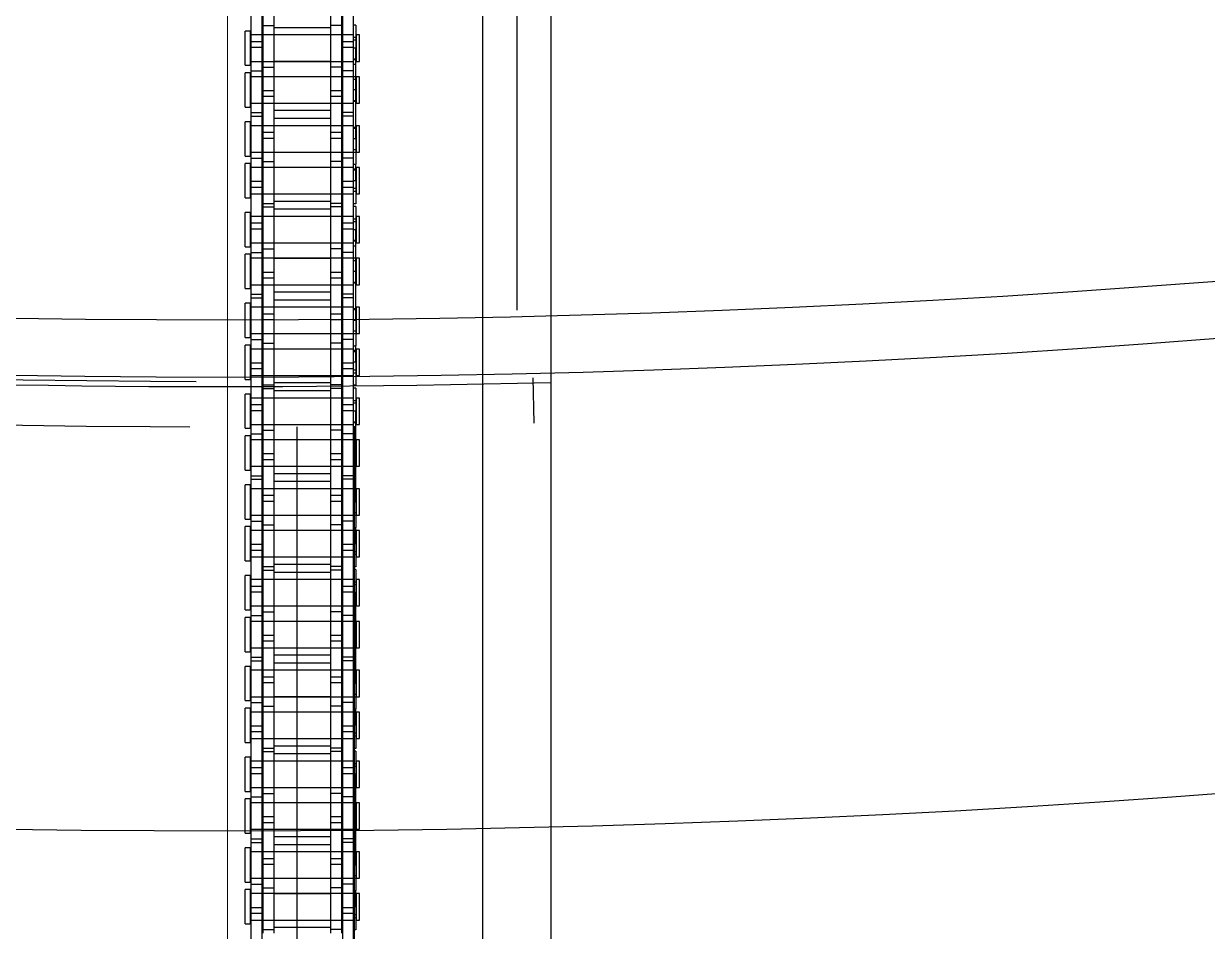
# Model space of a CAD drawing. Header units: metres. Extents: x 0 to 63075, y 0 to 44550.
# Drawn here: x 14173.1 to 14338.7, y 28417.3 to 28544.3 of the extents above; entities that cross this region are included whole.
import ezdxf

# ---------------------------------------------------------------- set-up
doc = ezdxf.new("R2010")
doc.units = ezdxf.units.M
doc.header["$LTSCALE"] = 75
for name, pattern in [('CENTER2', [28.575, 19.05, -3.175, 3.175, -3.175]), ('CENTERX2', [101.6, 63.5, -12.7, 12.7, -12.7]), ('HIDDEN2', [4.7625, 3.175, -1.5875])]:
    doc.linetypes.add(name, pattern=pattern)
for name, color, linetype in [('SC1', 7, 'CENTER2'), ('SDM', 7, 'Continuous'), ('SL1', 8, 'Continuous'), ('SL4', 4, 'Continuous'), ('ST1', 7, 'HIDDEN2')]:
    doc.layers.add(name, color=color, linetype=linetype)

# ---------------------------------------------------------------- blocks, each defined once
blk = doc.blocks.new('A$Ca548c4ee')
at = {"layer": 'SL1'}
for radius, start, end in [(1821.5, 111.63329, 68.36671), (1758, 110.23354, 69.76646), (1758, 110.23433, 69.76567), (1750, 110.33011, 69.66989)]:
    blk.add_arc((5942.12, 7584.47), radius, start, end, dxfattribs=at)
blk = doc.blocks.new('A$Ca53c419a')
at = {"layer": 'SL4'}
for p, q in [((3669.71, 215.76), (4459.48, 215.76)), ((4619.72, 206.23), (3669.71, 206.23))]:
    blk.add_line(p, q, dxfattribs=at)
at = {"layer": 'ST1'}
for p, q in [((3988.53, 249), (3993.33, 249)), ((3988.53, 249), (3988.53, 248.34)), ((3993.33, 248.34), (3993.33, 249)), ((3994.38, 249), (3999.17, 249)), ((3994.38, 249), (3994.38, 248.34)), ((3999.17, 248.34), (3999.17, 249)), ((4001.23, 249), (4006.03, 249)), ((4001.23, 249), (4001.23, 248.34)), ((4006.03, 248.34), (4006.03, 249)), ((4007.08, 249), (4011.87, 249)), ((4007.08, 249), (4007.08, 248.34)), ((4011.87, 248.34), (4011.87, 249)), ((4013.93, 249), (4018.73, 249)), ((4013.93, 249), (4013.93, 248.34)), ((4018.73, 248.34), (4018.73, 249)), ((4019.78, 249), (4024.57, 249)), ((4019.78, 249), (4019.78, 248.34)), ((4024.57, 248.34), (4024.57, 249)), ((4026.63, 249), (4031.43, 249)), ((4026.63, 249), (4026.63, 248.34)), ((4031.43, 248.34), (4031.43, 249)), ((4032.48, 249), (4037.27, 249)), ((4032.48, 249), (4032.48, 248.34)), ((4037.27, 248.34), (4037.27, 249)), ((4039.33, 249), (4044.13, 249)), ((4039.33, 249), (4039.33, 248.34)), ((4044.13, 248.34), (4044.13, 249)), ((4045.18, 249), (4049.97, 249)), ((4045.18, 249), (4045.18, 248.34)), ((4049.97, 248.34), (4049.97, 249)), ((4052.03, 249), (4056.83, 249)), ((4052.03, 249), (4052.03, 248.34)), ((4056.83, 248.34), (4056.83, 249)), ((4057.88, 249), (4062.67, 249)), ((4057.88, 249), (4057.88, 248.34)), ((4062.67, 248.34), (4062.67, 249)), ((4064.73, 249), (4069.53, 249)), ((4064.73, 249), (4064.73, 248.34)), ((4069.53, 248.34), (4069.53, 249)), ((4070.58, 249), (4075.37, 249)), ((4070.58, 249), (4070.58, 248.34)), ((4075.37, 248.34), (4075.37, 249)), ((4077.43, 249), (4082.23, 249)), ((4077.43, 249), (4077.43, 248.34)), ((4082.23, 248.34), (4082.23, 249)), ((4083.28, 249), (4088.07, 249)), ((4083.28, 249), (4083.28, 248.34)), ((4088.07, 248.34), (4088.07, 249)), ((4090.13, 249), (4094.93, 249)), ((4090.13, 249), (4090.13, 248.34)), ((4094.93, 248.34), (4094.93, 249)), ((4095.98, 249), (4100.77, 249)), ((4095.98, 249), (4095.98, 248.34)), ((4100.77, 248.34), (4100.77, 249)), ((4102.83, 249), (4107.63, 249)), ((4102.83, 249), (4102.83, 248.34)), ((4107.63, 248.34), (4107.63, 249)), ((4108.68, 249), (4113.47, 249)), ((4108.68, 249), (4108.68, 248.34)), ((4113.47, 248.34), (4113.47, 249)), ((3980.9, 248.16), (3989.99, 248.16)), ((3993.33, 248.34), (3988.53, 248.34)), ((3989.08, 248.34), (3989.08, 233.84)), ((3989.08, 248.16), (3989.08, 246.64)), ((3989.99, 248.16), (3990.85, 248.16)), ((3989.99, 246.64), (3989.99, 248.16)), ((3990.85, 248.16), (3999.95, 248.16)), ((3990.85, 248.16), (3990.85, 246.64)), ((3992.77, 233.84), (3992.77, 248.34)), ((3992.77, 246.64), (3992.77, 248.16)), ((3994.1, 248.16), (3994.1, 246.64)), ((3999.17, 248.34), (3994.38, 248.34)), ((3994.93, 248.34), (3994.93, 233.84)), ((3994.93, 248.16), (3994.93, 246.64)), ((3998.62, 233.84), (3998.62, 248.34)), ((3998.62, 246.64), (3998.62, 248.16)), ((3999.95, 248.16), (3999.95, 246.64)), ((3999.95, 248.16), (4006.3, 248.16)), ((4000.45, 248.16), (4000.45, 246.64)), ((4006.03, 248.34), (4001.23, 248.34)), ((4001.78, 248.34), (4001.78, 233.84)), ((4001.78, 248.16), (4001.78, 246.64)), ((4005.47, 233.84), (4005.47, 248.34)), ((4005.47, 246.64), (4005.47, 248.16)), ((4006.3, 248.16), (4006.3, 246.64)), ((4006.3, 248.16), (4015.39, 248.16)), ((4011.87, 248.34), (4007.08, 248.34)), ((4007.63, 248.34), (4007.63, 233.84)), ((4007.63, 248.16), (4007.63, 246.64)), ((4009.55, 246.64), (4009.55, 248.16)), ((4010.41, 248.16), (4010.41, 246.64)), ((4011.32, 233.84), (4011.32, 248.34)), ((4011.32, 246.64), (4011.32, 248.16)), ((4018.73, 248.34), (4013.93, 248.34)), ((4014.48, 248.34), (4014.48, 233.84)), ((4014.48, 248.16), (4014.48, 246.64)), ((4015.39, 248.16), (4016.25, 248.16)), ((4015.39, 246.64), (4015.39, 248.16)), ((4016.25, 248.16), (4025.35, 248.16)), ((4016.25, 248.16), (4016.25, 246.64)), ((4018.17, 233.84), (4018.17, 248.34)), ((4018.17, 246.64), (4018.17, 248.16)), ((4019.5, 248.16), (4019.5, 246.64)), ((4024.57, 248.34), (4019.78, 248.34)), ((4020.33, 248.34), (4020.33, 233.84)), ((4020.33, 248.16), (4020.33, 246.64)), ((4024.02, 233.84), (4024.02, 248.34)), ((4024.02, 246.64), (4024.02, 248.16)), ((4025.35, 248.16), (4025.35, 246.64)), ((4025.35, 248.16), (4031.7, 248.16)), ((4025.85, 248.16), (4025.85, 246.64)), ((4031.43, 248.34), (4026.63, 248.34)), ((4027.18, 248.34), (4027.18, 233.84)), ((4027.18, 248.16), (4027.18, 246.64)), ((4030.87, 233.84), (4030.87, 248.34)), ((4030.87, 246.64), (4030.87, 248.16)), ((4031.7, 248.16), (4031.7, 246.64)), ((4031.7, 248.16), (4040.79, 248.16)), ((4037.27, 248.34), (4032.48, 248.34)), ((4033.03, 248.34), (4033.03, 233.84)), ((4033.03, 248.16), (4033.03, 246.64)), ((4034.95, 246.64), (4034.95, 248.16)), ((4035.81, 248.16), (4035.81, 246.64)), ((4036.72, 233.84), (4036.72, 248.34)), ((4036.72, 246.64), (4036.72, 248.16)), ((4044.13, 248.34), (4039.33, 248.34)), ((4039.88, 248.34), (4039.88, 233.84)), ((4039.88, 248.16), (4039.88, 246.64)), ((4040.79, 248.16), (4041.65, 248.16)), ((4040.79, 246.64), (4040.79, 248.16)), ((4041.65, 248.16), (4050.75, 248.16)), ((4041.65, 248.16), (4041.65, 246.64)), ((4043.57, 233.84), (4043.57, 248.34)), ((4043.57, 246.64), (4043.57, 248.16)), ((4044.9, 248.16), (4044.9, 246.64)), ((4049.97, 248.34), (4045.18, 248.34)), ((4045.73, 248.34), (4045.73, 233.84)), ((4045.73, 248.16), (4045.73, 246.64)), ((4049.42, 233.84), (4049.42, 248.34)), ((4049.42, 246.64), (4049.42, 248.16)), ((4050.75, 248.16), (4050.75, 246.64)), ((4050.75, 248.16), (4057.1, 248.16)), ((4051.25, 248.16), (4051.25, 246.64)), ((4056.83, 248.34), (4052.03, 248.34)), ((4052.58, 248.34), (4052.58, 233.84)), ((4052.58, 248.16), (4052.58, 246.64)), ((4056.27, 233.84), (4056.27, 248.34)), ((4056.27, 246.64), (4056.27, 248.16)), ((4057.1, 248.16), (4057.1, 246.64)), ((4057.1, 248.16), (4066.19, 248.16)), ((4062.67, 248.34), (4057.88, 248.34)), ((4058.43, 248.34), (4058.43, 233.84)), ((4058.43, 248.16), (4058.43, 246.64)), ((4060.35, 246.64), (4060.35, 248.16)), ((4061.21, 248.16), (4061.21, 246.64)), ((4062.12, 233.84), (4062.12, 248.34)), ((4062.12, 246.64), (4062.12, 248.16)), ((4069.53, 248.34), (4064.73, 248.34)), ((4065.28, 248.34), (4065.28, 233.84)), ((4065.28, 248.16), (4065.28, 246.64)), ((4066.19, 248.16), (4067.05, 248.16)), ((4066.19, 246.64), (4066.19, 248.16)), ((4067.05, 248.16), (4076.15, 248.16)), ((4067.05, 248.16), (4067.05, 246.64)), ((4068.97, 233.84), (4068.97, 248.34)), ((4068.97, 246.64), (4068.97, 248.16)), ((4070.3, 248.16), (4070.3, 246.64)), ((4075.37, 248.34), (4070.58, 248.34)), ((4071.13, 248.34), (4071.13, 233.84)), ((4071.13, 248.16), (4071.13, 246.64)), ((4074.82, 233.84), (4074.82, 248.34)), ((4074.82, 246.64), (4074.82, 248.16)), ((4076.15, 248.16), (4076.15, 246.64)), ((4076.15, 248.16), (4082.5, 248.16)), ((4076.65, 248.16), (4076.65, 246.64)), ((4082.23, 248.34), (4077.43, 248.34)), ((4077.98, 248.34), (4077.98, 233.84)), ((4077.98, 248.16), (4077.98, 246.64)), ((4081.67, 233.84), (4081.67, 248.34)), ((4081.67, 246.64), (4081.67, 248.16)), ((4082.5, 248.16), (4082.5, 246.64)), ((4082.5, 248.16), (4091.59, 248.16)), ((4088.07, 248.34), (4083.28, 248.34)), ((4083.83, 248.34), (4083.83, 233.84)), ((4083.83, 248.16), (4083.83, 246.64)), ((4085.75, 246.64), (4085.75, 248.16)), ((4086.61, 248.16), (4086.61, 246.64)), ((4087.52, 233.84), (4087.52, 248.34)), ((4087.52, 246.64), (4087.52, 248.16)), ((4094.93, 248.34), (4090.13, 248.34)), ((4090.68, 248.34), (4090.68, 233.84)), ((4090.68, 248.16), (4090.68, 246.64)), ((4091.59, 248.16), (4092.45, 248.16)), ((4091.59, 246.64), (4091.59, 248.16)), ((4092.45, 248.16), (4101.55, 248.16)), ((4092.45, 248.16), (4092.45, 246.64)), ((4094.37, 233.84), (4094.37, 248.34)), ((4094.37, 246.64), (4094.37, 248.16)), ((4095.7, 248.16), (4095.7, 246.64)), ((4100.77, 248.34), (4095.98, 248.34)), ((4096.53, 248.34), (4096.53, 233.84)), ((4096.53, 248.16), (4096.53, 246.64)), ((4100.22, 233.84), (4100.22, 248.34)), ((4100.22, 246.64), (4100.22, 248.16)), ((4101.55, 248.16), (4101.55, 246.64)), ((4101.55, 248.16), (4107.9, 248.16)), ((4102.05, 248.16), (4102.05, 246.64)), ((4107.63, 248.34), (4102.83, 248.34)), ((4103.38, 248.34), (4103.38, 233.84)), ((4103.38, 248.16), (4103.38, 246.64)), ((4107.07, 233.84), (4107.07, 248.34)), ((4107.07, 246.64), (4107.07, 248.16)), ((4107.9, 248.16), (4107.9, 246.64)), ((4107.9, 248.16), (4116.99, 248.16)), ((4113.47, 248.34), (4108.68, 248.34)), ((4109.23, 248.34), (4109.23, 233.84)), ((4109.23, 248.16), (4109.23, 246.64)), ((4111.15, 246.64), (4111.15, 248.16)), ((4112.01, 248.16), (4112.01, 246.64)), ((4112.92, 233.84), (4112.92, 248.34)), ((4112.92, 246.64), (4112.92, 248.16)), ((3980.9, 246.64), (3989.99, 246.64)), ((3987.25, 246.48), (3993.6, 246.48)), ((3987.75, 246.48), (3987.75, 244.96)), ((3989.08, 246.48), (3989.08, 244.96)), ((3989.99, 246.64), (3990.85, 246.64)), ((3990.85, 246.64), (3999.95, 246.64)), ((3992.77, 244.96), (3992.77, 246.48)), ((3993.6, 246.48), (3993.6, 244.96)), ((3993.6, 246.48), (4002.69, 246.48)), ((3994.93, 246.48), (3994.93, 244.96)), ((3996.85, 244.96), (3996.85, 246.48)), ((3997.71, 246.48), (3997.71, 244.96)), ((3998.62, 244.96), (3998.62, 246.48)), ((3999.95, 246.64), (4006.3, 246.64)), ((4001.78, 246.48), (4001.78, 244.96)), ((4002.69, 246.48), (4003.55, 246.48)), ((4002.69, 244.96), (4002.69, 246.48)), ((4003.55, 246.48), (4012.65, 246.48)), ((4003.55, 246.48), (4003.55, 244.96)), ((4005.47, 244.96), (4005.47, 246.48)), ((4006.3, 246.64), (4015.39, 246.64)), ((4006.8, 246.48), (4006.8, 244.96)), ((4007.63, 246.48), (4007.63, 244.96)), ((4011.32, 244.96), (4011.32, 246.48)), ((4012.65, 246.48), (4012.65, 244.96)), ((4012.65, 246.48), (4019, 246.48)), ((4013.15, 246.48), (4013.15, 244.96)), ((4014.48, 246.48), (4014.48, 244.96)), ((4015.39, 246.64), (4016.25, 246.64)), ((4016.25, 246.64), (4025.35, 246.64)), ((4018.17, 244.96), (4018.17, 246.48)), ((4019, 246.48), (4019, 244.96)), ((4019, 246.48), (4028.09, 246.48)), ((4020.33, 246.48), (4020.33, 244.96)), ((4022.25, 244.96), (4022.25, 246.48)), ((4023.11, 246.48), (4023.11, 244.96)), ((4024.02, 244.96), (4024.02, 246.48)), ((4025.35, 246.64), (4031.7, 246.64)), ((4027.18, 246.48), (4027.18, 244.96)), ((4028.09, 246.48), (4028.95, 246.48)), ((4028.09, 244.96), (4028.09, 246.48)), ((4028.95, 246.48), (4038.05, 246.48)), ((4028.95, 246.48), (4028.95, 244.96)), ((4030.87, 244.96), (4030.87, 246.48)), ((4031.7, 246.64), (4040.79, 246.64)), ((4032.2, 246.48), (4032.2, 244.96)), ((4033.03, 246.48), (4033.03, 244.96)), ((4036.72, 244.96), (4036.72, 246.48)), ((4038.05, 246.48), (4038.05, 244.96)), ((4038.05, 246.48), (4044.4, 246.48)), ((4038.55, 246.48), (4038.55, 244.96)), ((4039.88, 246.48), (4039.88, 244.96)), ((4040.79, 246.64), (4041.65, 246.64)), ((4041.65, 246.64), (4050.75, 246.64)), ((4043.57, 244.96), (4043.57, 246.48)), ((4044.4, 246.48), (4044.4, 244.96)), ((4044.4, 246.48), (4053.49, 246.48)), ((4045.73, 246.48), (4045.73, 244.96)), ((4047.65, 244.96), (4047.65, 246.48)), ((4048.51, 246.48), (4048.51, 244.96)), ((4049.42, 244.96), (4049.42, 246.48)), ((4050.75, 246.64), (4057.1, 246.64)), ((4052.58, 246.48), (4052.58, 244.96)), ((4053.49, 246.48), (4054.35, 246.48)), ((4053.49, 244.96), (4053.49, 246.48)), ((4054.35, 246.48), (4063.45, 246.48)), ((4054.35, 246.48), (4054.35, 244.96)), ((4056.27, 244.96), (4056.27, 246.48)), ((4057.1, 246.64), (4066.19, 246.64)), ((4057.6, 246.48), (4057.6, 244.96)), ((4058.43, 246.48), (4058.43, 244.96)), ((4062.12, 244.96), (4062.12, 246.48)), ((4063.45, 246.48), (4063.45, 244.96)), ((4063.45, 246.48), (4069.8, 246.48)), ((4063.95, 246.48), (4063.95, 244.96)), ((4065.28, 246.48), (4065.28, 244.96)), ((4066.19, 246.64), (4067.05, 246.64)), ((4067.05, 246.64), (4076.15, 246.64)), ((4068.97, 244.96), (4068.97, 246.48)), ((4069.8, 246.48), (4069.8, 244.96)), ((4069.8, 246.48), (4078.89, 246.48)), ((4071.13, 246.48), (4071.13, 244.96)), ((4073.05, 244.96), (4073.05, 246.48)), ((4073.91, 246.48), (4073.91, 244.96)), ((4074.82, 244.96), (4074.82, 246.48)), ((4076.15, 246.64), (4082.5, 246.64)), ((4077.98, 246.48), (4077.98, 244.96)), ((4078.89, 246.48), (4079.75, 246.48)), ((4078.89, 244.96), (4078.89, 246.48)), ((4079.75, 246.48), (4088.85, 246.48)), ((4079.75, 246.48), (4079.75, 244.96)), ((4081.67, 244.96), (4081.67, 246.48)), ((4082.5, 246.64), (4091.59, 246.64)), ((4083, 246.48), (4083, 244.96)), ((4083.83, 246.48), (4083.83, 244.96)), ((4087.52, 244.96), (4087.52, 246.48)), ((4088.85, 246.48), (4088.85, 244.96)), ((4088.85, 246.48), (4095.2, 246.48)), ((4089.35, 246.48), (4089.35, 244.96)), ((4090.68, 246.48), (4090.68, 244.96)), ((4091.59, 246.64), (4092.45, 246.64)), ((4092.45, 246.64), (4101.55, 246.64)), ((4094.37, 244.96), (4094.37, 246.48)), ((4095.2, 246.48), (4095.2, 244.96)), ((4095.2, 246.48), (4104.29, 246.48)), ((4096.53, 246.48), (4096.53, 244.96)), ((4098.45, 244.96), (4098.45, 246.48)), ((4099.31, 246.48), (4099.31, 244.96)), ((4100.22, 244.96), (4100.22, 246.48)), ((4101.55, 246.64), (4107.9, 246.64)), ((4103.38, 246.48), (4103.38, 244.96)), ((4104.29, 246.48), (4105.15, 246.48)), ((4104.29, 244.96), (4104.29, 246.48)), ((4105.15, 246.48), (4114.25, 246.48)), ((4105.15, 246.48), (4105.15, 244.96)), ((4107.07, 244.96), (4107.07, 246.48)), ((4107.9, 246.64), (4116.99, 246.64)), ((4108.4, 246.48), (4108.4, 244.96)), ((4109.23, 246.48), (4109.23, 244.96)), ((4112.92, 244.96), (4112.92, 246.48)), ((4114.25, 246.48), (4114.25, 244.96)), ((4114.25, 246.48), (4120.6, 246.48)), ((3987.25, 244.96), (3993.6, 244.96)), ((3988.03, 237.03), (3988.03, 244.96)), ((3989.08, 244.96), (3989.08, 237.03)), ((3992.77, 237.03), (3992.77, 244.96)), ((3992.81, 244.96), (3992.81, 237.03)), ((3993.6, 244.96), (4002.69, 244.96)), ((3994.89, 237.03), (3994.89, 244.96)), ((3994.93, 244.96), (3994.93, 237.03)), ((3998.62, 237.03), (3998.62, 244.96)), ((3999.67, 244.96), (3999.67, 237.03)), ((4000.73, 237.03), (4000.73, 244.96)), ((4001.78, 244.96), (4001.78, 237.03)), ((4002.69, 244.96), (4003.55, 244.96)), ((4003.55, 244.96), (4012.65, 244.96)), ((4005.47, 237.03), (4005.47, 244.96)), ((4005.51, 244.96), (4005.51, 237.03)), ((4007.59, 237.03), (4007.59, 244.96)), ((4007.63, 244.96), (4007.63, 237.03)), ((4011.32, 237.03), (4011.32, 244.96)), ((4012.37, 244.96), (4012.37, 237.03)), ((4012.65, 244.96), (4019, 244.96)), ((4013.43, 237.03), (4013.43, 244.96)), ((4014.48, 244.96), (4014.48, 237.03)), ((4018.17, 237.03), (4018.17, 244.96)), ((4018.21, 244.96), (4018.21, 237.03)), ((4019, 244.96), (4028.09, 244.96)), ((4020.29, 237.03), (4020.29, 244.96)), ((4020.33, 244.96), (4020.33, 237.03)), ((4024.02, 237.03), (4024.02, 244.96)), ((4025.07, 244.96), (4025.07, 237.03)), ((4026.13, 237.03), (4026.13, 244.96)), ((4027.18, 244.96), (4027.18, 237.03)), ((4028.09, 244.96), (4028.95, 244.96)), ((4028.95, 244.96), (4038.05, 244.96)), ((4030.87, 237.03), (4030.87, 244.96)), ((4030.91, 244.96), (4030.91, 237.03)), ((4032.99, 237.03), (4032.99, 244.96)), ((4033.03, 244.96), (4033.03, 237.03)), ((4036.72, 237.03), (4036.72, 244.96)), ((4037.77, 244.96), (4037.77, 237.03)), ((4038.05, 244.96), (4044.4, 244.96)), ((4038.83, 237.03), (4038.83, 244.96)), ((4039.88, 244.96), (4039.88, 237.03)), ((4043.57, 237.03), (4043.57, 244.96)), ((4043.61, 244.96), (4043.61, 237.03)), ((4044.4, 244.96), (4053.49, 244.96)), ((4045.69, 237.03), (4045.69, 244.96)), ((4045.73, 244.96), (4045.73, 237.03)), ((4049.42, 237.03), (4049.42, 244.96)), ((4050.47, 244.96), (4050.47, 237.03)), ((4051.53, 237.03), (4051.53, 244.96)), ((4052.58, 244.96), (4052.58, 237.03)), ((4053.49, 244.96), (4054.35, 244.96)), ((4054.35, 244.96), (4063.45, 244.96)), ((4056.27, 237.03), (4056.27, 244.96)), ((4056.31, 244.96), (4056.31, 237.03)), ((4058.39, 237.03), (4058.39, 244.96)), ((4058.43, 244.96), (4058.43, 237.03)), ((4062.12, 237.03), (4062.12, 244.96)), ((4063.17, 244.96), (4063.17, 237.03)), ((4063.45, 244.96), (4069.8, 244.96)), ((4064.23, 237.03), (4064.23, 244.96)), ((4065.28, 244.96), (4065.28, 237.03)), ((4068.97, 237.03), (4068.97, 244.96)), ((4069.01, 244.96), (4069.01, 237.03)), ((4069.8, 244.96), (4078.89, 244.96)), ((4071.09, 237.03), (4071.09, 244.96)), ((4071.13, 244.96), (4071.13, 237.03)), ((4074.82, 237.03), (4074.82, 244.96)), ((4075.87, 244.96), (4075.87, 237.03)), ((4076.93, 237.03), (4076.93, 244.96)), ((4077.98, 244.96), (4077.98, 237.03)), ((4078.89, 244.96), (4079.75, 244.96)), ((4079.75, 244.96), (4088.85, 244.96)), ((4081.67, 237.03), (4081.67, 244.96)), ((4081.71, 244.96), (4081.71, 237.03)), ((4083.79, 237.03), (4083.79, 244.96)), ((4083.83, 244.96), (4083.83, 237.03)), ((4087.52, 237.03), (4087.52, 244.96)), ((4088.57, 244.96), (4088.57, 237.03)), ((4088.85, 244.96), (4095.2, 244.96)), ((4089.63, 237.03), (4089.63, 244.96)), ((4090.68, 244.96), (4090.68, 237.03)), ((4094.37, 237.03), (4094.37, 244.96)), ((4094.41, 244.96), (4094.41, 237.03)), ((4095.2, 244.96), (4104.29, 244.96)), ((4096.49, 237.03), (4096.49, 244.96)), ((4096.53, 244.96), (4096.53, 237.03)), ((4100.22, 237.03), (4100.22, 244.96)), ((4101.27, 244.96), (4101.27, 237.03)), ((4102.33, 237.03), (4102.33, 244.96)), ((4103.38, 244.96), (4103.38, 237.03)), ((4104.29, 244.96), (4105.15, 244.96)), ((4105.15, 244.96), (4114.25, 244.96)), ((4107.07, 237.03), (4107.07, 244.96)), ((4107.11, 244.96), (4107.11, 237.03)), ((4109.19, 237.03), (4109.19, 244.96)), ((4109.23, 244.96), (4109.23, 237.03)), ((4112.92, 237.03), (4112.92, 244.96)), ((4113.97, 244.96), (4113.97, 237.03)), ((4114.25, 244.96), (4120.6, 244.96)), ((3830.73, 241.72), (4058.11, 241.72)), ((3987.25, 237.03), (3993.6, 237.03)), ((3987.75, 235.51), (3987.75, 237.03)), ((3989.08, 237.03), (3989.08, 235.51)), ((3992.77, 235.51), (3992.77, 237.03)), ((3993.6, 235.51), (3993.6, 237.03)), ((3993.6, 237.03), (4002.69, 237.03)), ((3994.93, 237.03), (3994.93, 235.51)), ((3996.85, 235.51), (3996.85, 237.03)), ((3997.71, 237.03), (3997.71, 235.51)), ((3998.62, 235.51), (3998.62, 237.03)), ((4001.78, 237.03), (4001.78, 235.51)), ((4002.69, 237.03), (4003.55, 237.03)), ((4002.69, 235.51), (4002.69, 237.03)), ((4003.55, 237.03), (4012.65, 237.03)), ((4003.55, 237.03), (4003.55, 235.51)), ((4005.47, 235.51), (4005.47, 237.03)), ((4006.8, 235.51), (4006.8, 237.03)), ((4007.63, 237.03), (4007.63, 235.51)), ((4011.32, 235.51), (4011.32, 237.03)), ((4012.65, 235.51), (4012.65, 237.03)), ((4012.65, 237.03), (4019, 237.03)), ((4013.15, 235.51), (4013.15, 237.03)), ((4014.48, 237.03), (4014.48, 235.51)), ((4018.17, 235.51), (4018.17, 237.03)), ((4019, 235.51), (4019, 237.03)), ((4019, 237.03), (4028.09, 237.03)), ((4020.33, 237.03), (4020.33, 235.51)), ((4022.25, 235.51), (4022.25, 237.03)), ((4023.11, 237.03), (4023.11, 235.51)), ((4024.02, 235.51), (4024.02, 237.03)), ((4027.18, 237.03), (4027.18, 235.51)), ((4028.09, 237.03), (4028.95, 237.03)), ((4028.09, 235.51), (4028.09, 237.03)), ((4028.95, 237.03), (4038.05, 237.03)), ((4028.95, 237.03), (4028.95, 235.51)), ((4030.87, 235.51), (4030.87, 237.03)), ((4032.2, 235.51), (4032.2, 237.03)), ((4033.03, 237.03), (4033.03, 235.51)), ((4036.72, 235.51), (4036.72, 237.03)), ((4038.05, 235.51), (4038.05, 237.03)), ((4038.05, 237.03), (4044.4, 237.03)), ((4038.55, 235.51), (4038.55, 237.03)), ((4039.88, 237.03), (4039.88, 235.51)), ((4043.57, 235.51), (4043.57, 237.03)), ((4044.4, 235.51), (4044.4, 237.03)), ((4044.4, 237.03), (4053.49, 237.03)), ((4045.73, 237.03), (4045.73, 235.51)), ((4047.65, 235.51), (4047.65, 237.03)), ((4048.51, 237.03), (4048.51, 235.51)), ((4049.42, 235.51), (4049.42, 237.03)), ((4052.58, 237.03), (4052.58, 235.51)), ((4053.49, 237.03), (4054.35, 237.03)), ((4053.49, 235.51), (4053.49, 237.03)), ((4054.35, 237.03), (4063.45, 237.03)), ((4054.35, 237.03), (4054.35, 235.51)), ((4056.27, 235.51), (4056.27, 237.03)), ((4057.6, 235.51), (4057.6, 237.03)), ((4058.43, 237.03), (4058.43, 235.51)), ((4062.12, 235.51), (4062.12, 237.03)), ((4063.45, 235.51), (4063.45, 237.03)), ((4063.45, 237.03), (4069.8, 237.03)), ((4063.95, 235.51), (4063.95, 237.03)), ((4065.28, 237.03), (4065.28, 235.51)), ((4068.97, 235.51), (4068.97, 237.03)), ((4069.8, 235.51), (4069.8, 237.03)), ((4069.8, 237.03), (4078.89, 237.03)), ((4071.13, 237.03), (4071.13, 235.51)), ((4073.05, 235.51), (4073.05, 237.03)), ((4073.91, 237.03), (4073.91, 235.51)), ((4074.82, 235.51), (4074.82, 237.03)), ((4077.98, 237.03), (4077.98, 235.51)), ((4078.89, 237.03), (4079.75, 237.03)), ((4078.89, 235.51), (4078.89, 237.03)), ((4079.75, 237.03), (4088.85, 237.03)), ((4079.75, 237.03), (4079.75, 235.51)), ((4081.67, 235.51), (4081.67, 237.03)), ((4083, 235.51), (4083, 237.03)), ((4083.83, 237.03), (4083.83, 235.51)), ((4087.52, 235.51), (4087.52, 237.03)), ((4088.85, 235.51), (4088.85, 237.03)), ((4088.85, 237.03), (4095.2, 237.03)), ((4089.35, 235.51), (4089.35, 237.03)), ((4090.68, 237.03), (4090.68, 235.51)), ((4094.37, 235.51), (4094.37, 237.03)), ((4095.2, 235.51), (4095.2, 237.03)), ((4095.2, 237.03), (4104.29, 237.03)), ((4096.53, 237.03), (4096.53, 235.51)), ((4098.45, 235.51), (4098.45, 237.03)), ((4099.31, 237.03), (4099.31, 235.51)), ((4100.22, 235.51), (4100.22, 237.03)), ((4103.38, 237.03), (4103.38, 235.51)), ((4104.29, 237.03), (4105.15, 237.03)), ((4104.29, 235.51), (4104.29, 237.03)), ((4105.15, 237.03), (4114.25, 237.03)), ((4105.15, 237.03), (4105.15, 235.51)), ((4107.07, 235.51), (4107.07, 237.03)), ((4108.4, 235.51), (4108.4, 237.03)), ((4109.23, 237.03), (4109.23, 235.51)), ((4112.92, 235.51), (4112.92, 237.03)), ((4114.25, 235.51), (4114.25, 237.03)), ((4114.25, 237.03), (4120.6, 237.03)), ((3980.9, 235.36), (3989.99, 235.36)), ((3987.25, 235.51), (3993.6, 235.51)), ((3989.08, 235.36), (3989.08, 233.84)), ((3989.99, 235.36), (3990.85, 235.36)), ((3989.99, 233.84), (3989.99, 235.36)), ((3990.85, 235.36), (3999.95, 235.36)), ((3990.85, 235.36), (3990.85, 233.84)), ((3992.77, 233.84), (3992.77, 235.36)), ((3993.6, 235.51), (4002.69, 235.51)), ((3994.1, 233.84), (3994.1, 235.36)), ((3994.93, 235.36), (3994.93, 233.51)), ((3998.62, 233.84), (3998.62, 235.36)), ((3999.95, 233.84), (3999.95, 235.36)), ((3999.95, 235.36), (4006.3, 235.36)), ((4000.45, 233.84), (4000.45, 235.36)), ((4001.78, 235.36), (4001.78, 233.84)), ((4002.69, 235.51), (4003.55, 235.51)), ((4003.55, 235.51), (4012.65, 235.51)), ((4005.47, 233.51), (4005.47, 235.36)), ((4006.3, 233.84), (4006.3, 235.36)), ((4006.3, 235.36), (4015.39, 235.36)), ((4007.63, 235.36), (4007.63, 233.84)), ((4009.55, 233.84), (4009.55, 235.36)), ((4010.41, 235.36), (4010.41, 233.84)), ((4011.32, 233.84), (4011.32, 235.36)), ((4012.65, 235.51), (4019, 235.51)), ((4014.48, 235.36), (4014.48, 233.84)), ((4015.39, 235.36), (4016.25, 235.36)), ((4015.39, 233.84), (4015.39, 235.36)), ((4016.25, 235.36), (4025.35, 235.36)), ((4016.25, 235.36), (4016.25, 233.84)), ((4018.17, 233.84), (4018.17, 235.36)), ((4019, 235.51), (4028.09, 235.51)), ((4019.5, 233.84), (4019.5, 235.36)), ((4020.33, 235.36), (4020.33, 233.51)), ((4024.02, 233.84), (4024.02, 235.36)), ((4025.35, 233.84), (4025.35, 235.36)), ((4025.35, 235.36), (4031.7, 235.36)), ((4025.85, 233.84), (4025.85, 235.36)), ((4027.18, 235.36), (4027.18, 233.84)), ((4028.09, 235.51), (4028.95, 235.51)), ((4028.95, 235.51), (4038.05, 235.51)), ((4030.87, 233.51), (4030.87, 235.36)), ((4031.7, 233.84), (4031.7, 235.36)), ((4031.7, 235.36), (4040.79, 235.36)), ((4033.03, 235.36), (4033.03, 233.84)), ((4034.95, 233.84), (4034.95, 235.36)), ((4035.81, 235.36), (4035.81, 233.84)), ((4036.72, 233.84), (4036.72, 235.36)), ((4038.05, 235.51), (4044.4, 235.51)), ((4039.88, 235.36), (4039.88, 233.84)), ((4040.79, 235.36), (4041.65, 235.36)), ((4040.79, 233.84), (4040.79, 235.36)), ((4041.65, 235.36), (4050.75, 235.36)), ((4041.65, 235.36), (4041.65, 233.84)), ((4043.57, 233.84), (4043.57, 235.36)), ((4044.4, 235.51), (4053.49, 235.51)), ((4044.9, 233.84), (4044.9, 235.36)), ((4045.73, 235.36), (4045.73, 233.51)), ((4049.42, 233.84), (4049.42, 235.36)), ((4050.75, 233.84), (4050.75, 235.36)), ((4050.75, 235.36), (4057.1, 235.36)), ((4051.25, 233.84), (4051.25, 235.36)), ((4052.58, 235.36), (4052.58, 233.84)), ((4053.49, 235.51), (4054.35, 235.51)), ((4054.35, 235.51), (4063.45, 235.51)), ((4056.27, 233.51), (4056.27, 235.36)), ((4057.1, 233.84), (4057.1, 235.36)), ((4057.1, 235.36), (4066.19, 235.36)), ((4058.43, 235.36), (4058.43, 233.84)), ((4060.35, 233.84), (4060.35, 235.36)), ((4061.21, 235.36), (4061.21, 233.84)), ((4062.12, 233.84), (4062.12, 235.36)), ((4063.45, 235.51), (4069.8, 235.51)), ((4065.28, 235.36), (4065.28, 233.84)), ((4066.19, 235.36), (4067.05, 235.36)), ((4066.19, 233.84), (4066.19, 235.36)), ((4067.05, 235.36), (4076.15, 235.36)), ((4067.05, 235.36), (4067.05, 233.84)), ((4068.97, 233.84), (4068.97, 235.36)), ((4069.8, 235.51), (4078.89, 235.51)), ((4070.3, 233.84), (4070.3, 235.36)), ((4071.13, 235.36), (4071.13, 233.51)), ((4074.82, 233.84), (4074.82, 235.36)), ((4076.15, 233.84), (4076.15, 235.36)), ((4076.15, 235.36), (4082.5, 235.36)), ((4076.65, 233.84), (4076.65, 235.36)), ((4077.98, 235.36), (4077.98, 233.84)), ((4078.89, 235.51), (4079.75, 235.51)), ((4079.75, 235.51), (4088.85, 235.51)), ((4081.67, 233.51), (4081.67, 235.36)), ((4082.5, 233.84), (4082.5, 235.36)), ((4082.5, 235.36), (4091.59, 235.36)), ((4083.83, 235.36), (4083.83, 233.84)), ((4085.75, 233.84), (4085.75, 235.36)), ((4086.61, 235.36), (4086.61, 233.84)), ((4087.52, 233.84), (4087.52, 235.36)), ((4088.85, 235.51), (4095.2, 235.51)), ((4090.68, 235.36), (4090.68, 233.84)), ((4091.59, 235.36), (4092.45, 235.36)), ((4091.59, 233.84), (4091.59, 235.36)), ((4092.45, 235.36), (4101.55, 235.36)), ((4092.45, 235.36), (4092.45, 233.84)), ((4094.37, 233.84), (4094.37, 235.36)), ((4095.2, 235.51), (4104.29, 235.51)), ((4095.7, 233.84), (4095.7, 235.36)), ((4096.53, 235.36), (4096.53, 233.51)), ((4100.22, 233.84), (4100.22, 235.36)), ((4101.55, 233.84), (4101.55, 235.36)), ((4101.55, 235.36), (4107.9, 235.36)), ((4102.05, 233.84), (4102.05, 235.36)), ((4103.38, 235.36), (4103.38, 233.84)), ((4104.29, 235.51), (4105.15, 235.51)), ((4105.15, 235.51), (4114.25, 235.51)), ((4107.07, 233.51), (4107.07, 235.36)), ((4107.9, 233.84), (4107.9, 235.36)), ((4107.9, 235.36), (4116.99, 235.36)), ((4109.23, 235.36), (4109.23, 233.84)), ((4111.15, 233.84), (4111.15, 235.36)), ((4112.01, 235.36), (4112.01, 233.84)), ((4112.92, 233.84), (4112.92, 235.36)), ((4114.25, 235.51), (4120.6, 235.51)), ((4058.18, 233.78), (3830.73, 233.78)), ((3980.9, 233.84), (3989.99, 233.84)), ((3987.7, 233.51), (3987.7, 233.84)), ((3989.45, 233.84), (3989.45, 233.47)), ((3989.82, 233.51), (3989.82, 233.84)), ((3989.99, 233.84), (3990.85, 233.84)), ((3990.85, 233.84), (3999.95, 233.84)), ((3990.93, 233.51), (3990.93, 233.84)), ((3992.4, 233.47), (3992.4, 233.84)), ((3992.55, 233.51), (3992.55, 233.84)), ((3993.22, 233.84), (3993.22, 233.51)), ((3995.3, 233.84), (3995.3, 233.47)), ((3996.77, 233.51), (3996.77, 233.84)), ((3998.25, 233.47), (3998.25, 233.84)), ((3998.39, 233.51), (3998.39, 233.84)), ((3999.95, 233.84), (4006.3, 233.84)), ((4002.01, 233.51), (4002.01, 233.84)), ((4002.15, 233.84), (4002.15, 233.47)), ((4003.63, 233.51), (4003.63, 233.84)), ((4005.1, 233.47), (4005.1, 233.84)), ((4006.3, 233.84), (4015.39, 233.84)), ((4007.18, 233.51), (4007.18, 233.84)), ((4007.86, 233.51), (4007.86, 233.84)), ((4008, 233.84), (4008, 233.47)), ((4009.47, 233.51), (4009.47, 233.84)), ((4010.58, 233.51), (4010.58, 233.84)), ((4010.95, 233.47), (4010.95, 233.84)), ((4012.71, 233.51), (4012.71, 233.84)), ((4013.1, 233.51), (4013.1, 233.84)), ((4014.85, 233.84), (4014.85, 233.47)), ((4015.22, 233.51), (4015.22, 233.84)), ((4015.39, 233.84), (4016.25, 233.84)), ((4016.25, 233.84), (4025.35, 233.84)), ((4016.33, 233.51), (4016.33, 233.84)), ((4017.8, 233.47), (4017.8, 233.84)), ((4017.95, 233.51), (4017.95, 233.84)), ((4018.62, 233.84), (4018.62, 233.51)), ((4020.7, 233.84), (4020.7, 233.47)), ((4022.17, 233.51), (4022.17, 233.84)), ((4023.65, 233.47), (4023.65, 233.84)), ((4023.79, 233.51), (4023.79, 233.84)), ((4025.35, 233.84), (4031.7, 233.84)), ((4027.41, 233.51), (4027.41, 233.84)), ((4027.55, 233.84), (4027.55, 233.47)), ((4029.03, 233.51), (4029.03, 233.84)), ((4030.5, 233.47), (4030.5, 233.84)), ((4031.7, 233.84), (4040.79, 233.84)), ((4032.58, 233.51), (4032.58, 233.84)), ((4033.26, 233.51), (4033.26, 233.84)), ((4033.4, 233.84), (4033.4, 233.47)), ((4034.87, 233.51), (4034.87, 233.84)), ((4035.98, 233.51), (4035.98, 233.84)), ((4036.35, 233.47), (4036.35, 233.84)), ((4038.11, 233.51), (4038.11, 233.84)), ((4038.5, 233.51), (4038.5, 233.84)), ((4040.25, 233.84), (4040.25, 233.47)), ((4040.62, 233.51), (4040.62, 233.84)), ((4040.79, 233.84), (4041.65, 233.84)), ((4041.65, 233.84), (4050.75, 233.84)), ((4041.73, 233.51), (4041.73, 233.84)), ((4043.2, 233.47), (4043.2, 233.84)), ((4043.35, 233.51), (4043.35, 233.84)), ((4044.02, 233.84), (4044.02, 233.51)), ((4046.1, 233.84), (4046.1, 233.47)), ((4047.57, 233.51), (4047.57, 233.84)), ((4049.05, 233.47), (4049.05, 233.84)), ((4049.19, 233.51), (4049.19, 233.84)), ((4050.75, 233.84), (4057.1, 233.84)), ((4052.81, 233.51), (4052.81, 233.84)), ((4052.95, 233.84), (4052.95, 233.47)), ((4054.43, 233.51), (4054.43, 233.84)), ((4055.9, 233.47), (4055.9, 233.84)), ((4057.1, 233.84), (4066.19, 233.84)), ((4057.98, 233.51), (4057.98, 233.84)), ((4058.66, 233.51), (4058.66, 233.84)), ((4058.8, 233.84), (4058.8, 233.47)), ((4060.27, 233.51), (4060.27, 233.84)), ((4061.38, 233.51), (4061.38, 233.84)), ((4061.75, 233.47), (4061.75, 233.84)), ((4063.51, 233.51), (4063.51, 233.84)), ((4063.9, 233.51), (4063.9, 233.84)), ((4065.65, 233.84), (4065.65, 233.47)), ((4066.02, 233.51), (4066.02, 233.84)), ((4066.19, 233.84), (4067.05, 233.84)), ((4067.05, 233.84), (4076.15, 233.84)), ((4067.13, 233.51), (4067.13, 233.84)), ((4068.6, 233.47), (4068.6, 233.84)), ((4068.75, 233.51), (4068.75, 233.84)), ((4069.42, 233.84), (4069.42, 233.51)), ((4071.5, 233.84), (4071.5, 233.47)), ((4072.97, 233.51), (4072.97, 233.84)), ((4074.45, 233.47), (4074.45, 233.84)), ((4074.59, 233.51), (4074.59, 233.84)), ((4076.15, 233.84), (4082.5, 233.84)), ((4078.21, 233.51), (4078.21, 233.84)), ((4078.35, 233.84), (4078.35, 233.47)), ((4079.83, 233.51), (4079.83, 233.84)), ((4081.3, 233.47), (4081.3, 233.84)), ((4082.5, 233.84), (4091.59, 233.84)), ((4083.38, 233.51), (4083.38, 233.84)), ((4084.06, 233.51), (4084.06, 233.84)), ((4084.2, 233.84), (4084.2, 233.47)), ((4085.67, 233.51), (4085.67, 233.84)), ((4086.78, 233.51), (4086.78, 233.84)), ((4087.15, 233.47), (4087.15, 233.84)), ((4088.91, 233.51), (4088.91, 233.84)), ((4089.3, 233.51), (4089.3, 233.84)), ((4091.05, 233.84), (4091.05, 233.47)), ((4091.42, 233.51), (4091.42, 233.84)), ((4091.59, 233.84), (4092.45, 233.84)), ((4092.45, 233.84), (4101.55, 233.84)), ((4092.53, 233.51), (4092.53, 233.84)), ((4094, 233.47), (4094, 233.84)), ((4094.15, 233.51), (4094.15, 233.84)), ((4094.82, 233.84), (4094.82, 233.51)), ((4096.9, 233.84), (4096.9, 233.47)), ((4098.37, 233.51), (4098.37, 233.84)), ((4099.85, 233.47), (4099.85, 233.84)), ((4099.99, 233.51), (4099.99, 233.84)), ((4101.55, 233.84), (4107.9, 233.84)), ((4103.61, 233.51), (4103.61, 233.84)), ((4103.75, 233.84), (4103.75, 233.47)), ((4105.23, 233.51), (4105.23, 233.84)), ((4106.7, 233.47), (4106.7, 233.84)), ((4107.9, 233.84), (4116.99, 233.84)), ((4108.78, 233.51), (4108.78, 233.84)), ((4109.46, 233.51), (4109.46, 233.84)), ((4109.6, 233.84), (4109.6, 233.47)), ((4111.07, 233.51), (4111.07, 233.84)), ((4112.18, 233.51), (4112.18, 233.84)), ((4112.55, 233.47), (4112.55, 233.84)), ((4114.31, 233.51), (4114.31, 233.84)), ((3990.93, 233.51), (3987.7, 233.51)), ((3992.77, 233.47), (3989.08, 233.47)), ((3989.08, 233.47), (3989.08, 233)), ((3989.08, 233), (3992.77, 233)), ((3990.93, 233.51), (3993.22, 233.51)), ((3992.77, 233), (3992.77, 233.47)), ((3996.77, 233.51), (3993.22, 233.51)), ((3998.62, 233.47), (3994.93, 233.47)), ((3994.93, 233.47), (3994.93, 233)), ((3994.93, 233), (3998.62, 233)), ((3996.77, 233.51), (4009.47, 233.51)), ((3998.62, 233), (3998.62, 233.47)), ((4005.47, 233.47), (4001.78, 233.47)), ((4001.78, 233.47), (4001.78, 233)), ((4001.78, 233), (4005.47, 233)), ((4005.47, 233), (4005.47, 233.47)), ((4011.32, 233.47), (4007.63, 233.47)), ((4007.63, 233.47), (4007.63, 233)), ((4007.63, 233), (4011.32, 233)), ((4012.71, 233.51), (4009.47, 233.51)), ((4011.32, 233), (4011.32, 233.47)), ((4016.33, 233.51), (4013.1, 233.51)), ((4018.17, 233.47), (4014.48, 233.47)), ((4014.48, 233.47), (4014.48, 233)), ((4014.48, 233), (4018.17, 233)), ((4016.33, 233.51), (4018.62, 233.51)), ((4018.17, 233), (4018.17, 233.47)), ((4022.17, 233.51), (4018.62, 233.51)), ((4024.02, 233.47), (4020.33, 233.47)), ((4020.33, 233.47), (4020.33, 233)), ((4020.33, 233), (4024.02, 233)), ((4022.17, 233.51), (4034.87, 233.51)), ((4024.02, 233), (4024.02, 233.47)), ((4030.87, 233.47), (4027.18, 233.47)), ((4027.18, 233.47), (4027.18, 233)), ((4027.18, 233), (4030.87, 233)), ((4030.87, 233), (4030.87, 233.47)), ((4036.72, 233.47), (4033.03, 233.47)), ((4033.03, 233.47), (4033.03, 233)), ((4033.03, 233), (4036.72, 233)), ((4038.11, 233.51), (4034.87, 233.51)), ((4036.72, 233), (4036.72, 233.47)), ((4041.73, 233.51), (4038.5, 233.51)), ((4043.57, 233.47), (4039.88, 233.47)), ((4039.88, 233.47), (4039.88, 233)), ((4039.88, 233), (4043.57, 233)), ((4041.73, 233.51), (4044.02, 233.51)), ((4043.57, 233), (4043.57, 233.47)), ((4047.57, 233.51), (4044.02, 233.51)), ((4049.42, 233.47), (4045.73, 233.47)), ((4045.73, 233.47), (4045.73, 233)), ((4045.73, 233), (4049.42, 233)), ((4047.57, 233.51), (4060.27, 233.51)), ((4049.42, 233), (4049.42, 233.47)), ((4056.27, 233.47), (4052.58, 233.47)), ((4052.58, 233.47), (4052.58, 233)), ((4052.58, 233), (4056.27, 233)), ((4056.27, 233), (4056.27, 233.47)), ((4062.12, 233.47), (4058.43, 233.47)), ((4058.43, 233.47), (4058.43, 233)), ((4058.43, 233), (4062.12, 233)), ((4063.51, 233.51), (4060.27, 233.51)), ((4062.12, 233), (4062.12, 233.47)), ((4067.13, 233.51), (4063.9, 233.51)), ((4068.97, 233.47), (4065.28, 233.47)), ((4065.28, 233.47), (4065.28, 233)), ((4065.28, 233), (4068.97, 233)), ((4067.13, 233.51), (4069.42, 233.51)), ((4068.97, 233), (4068.97, 233.47)), ((4072.97, 233.51), (4069.42, 233.51)), ((4074.82, 233.47), (4071.13, 233.47)), ((4071.13, 233.47), (4071.13, 233)), ((4071.13, 233), (4074.82, 233)), ((4072.97, 233.51), (4085.67, 233.51)), ((4074.82, 233), (4074.82, 233.47)), ((4081.67, 233.47), (4077.98, 233.47)), ((4077.98, 233.47), (4077.98, 233)), ((4077.98, 233), (4081.67, 233)), ((4081.67, 233), (4081.67, 233.47)), ((4087.52, 233.47), (4083.83, 233.47)), ((4083.83, 233.47), (4083.83, 233)), ((4083.83, 233), (4087.52, 233)), ((4088.91, 233.51), (4085.67, 233.51)), ((4087.52, 233), (4087.52, 233.47)), ((4092.53, 233.51), (4089.3, 233.51)), ((4094.37, 233.47), (4090.68, 233.47)), ((4090.68, 233.47), (4090.68, 233)), ((4090.68, 233), (4094.37, 233)), ((4092.53, 233.51), (4094.82, 233.51)), ((4094.37, 233), (4094.37, 233.47)), ((4098.37, 233.51), (4094.82, 233.51)), ((4100.22, 233.47), (4096.53, 233.47)), ((4096.53, 233.47), (4096.53, 233)), ((4096.53, 233), (4100.22, 233)), ((4098.37, 233.51), (4111.07, 233.51)), ((4100.22, 233), (4100.22, 233.47)), ((4107.07, 233.47), (4103.38, 233.47)), ((4103.38, 233.47), (4103.38, 233)), ((4103.38, 233), (4107.07, 233)), ((4107.07, 233), (4107.07, 233.47)), ((4112.92, 233.47), (4109.23, 233.47)), ((4109.23, 233.47), (4109.23, 233)), ((4109.23, 233), (4112.92, 233)), ((4114.31, 233.51), (4111.07, 233.51)), ((4112.92, 233), (4112.92, 233.47)), ((3669.71, 215.76), (4459.48, 215.76)), ((4669.71, 211), (3669.71, 211)), ((4064.96, 208.78), (4058.61, 208.63))]:
    blk.add_line(p, q, dxfattribs=at)
for radius, start, end in [(1763.63, 172.09373, 181.39302), (1757.28, 172.09373, 181.39302), (1758, 179.03085, 181.47542)]:
    blk.add_arc((5821.72, 251.5), radius, start, end, dxfattribs=at)

msp = doc.modelspace()

# ---------------------------------------------------------------- linework, layer by layer
at = {"layer": 'SC1', "color": 7, "linetype": 'CENTERX2', "lineweight": 9}
msp.add_line((14201.63, 27472.71), (14201.63, 41728.88), dxfattribs=at)

# ---------------------------------------------------------------- block references
at = {"layer": 'SDM'}
msp.add_blockref('A$Ca548c4ee', (8259.51, 22668.36), dxfattribs=at)
at = {"layer": 'SDM', "rotation": 90}
msp.add_blockref('A$Ca53c419a', (14453.13, 24429.77), dxfattribs=at)

doc.saveas('drawing.dxf')
